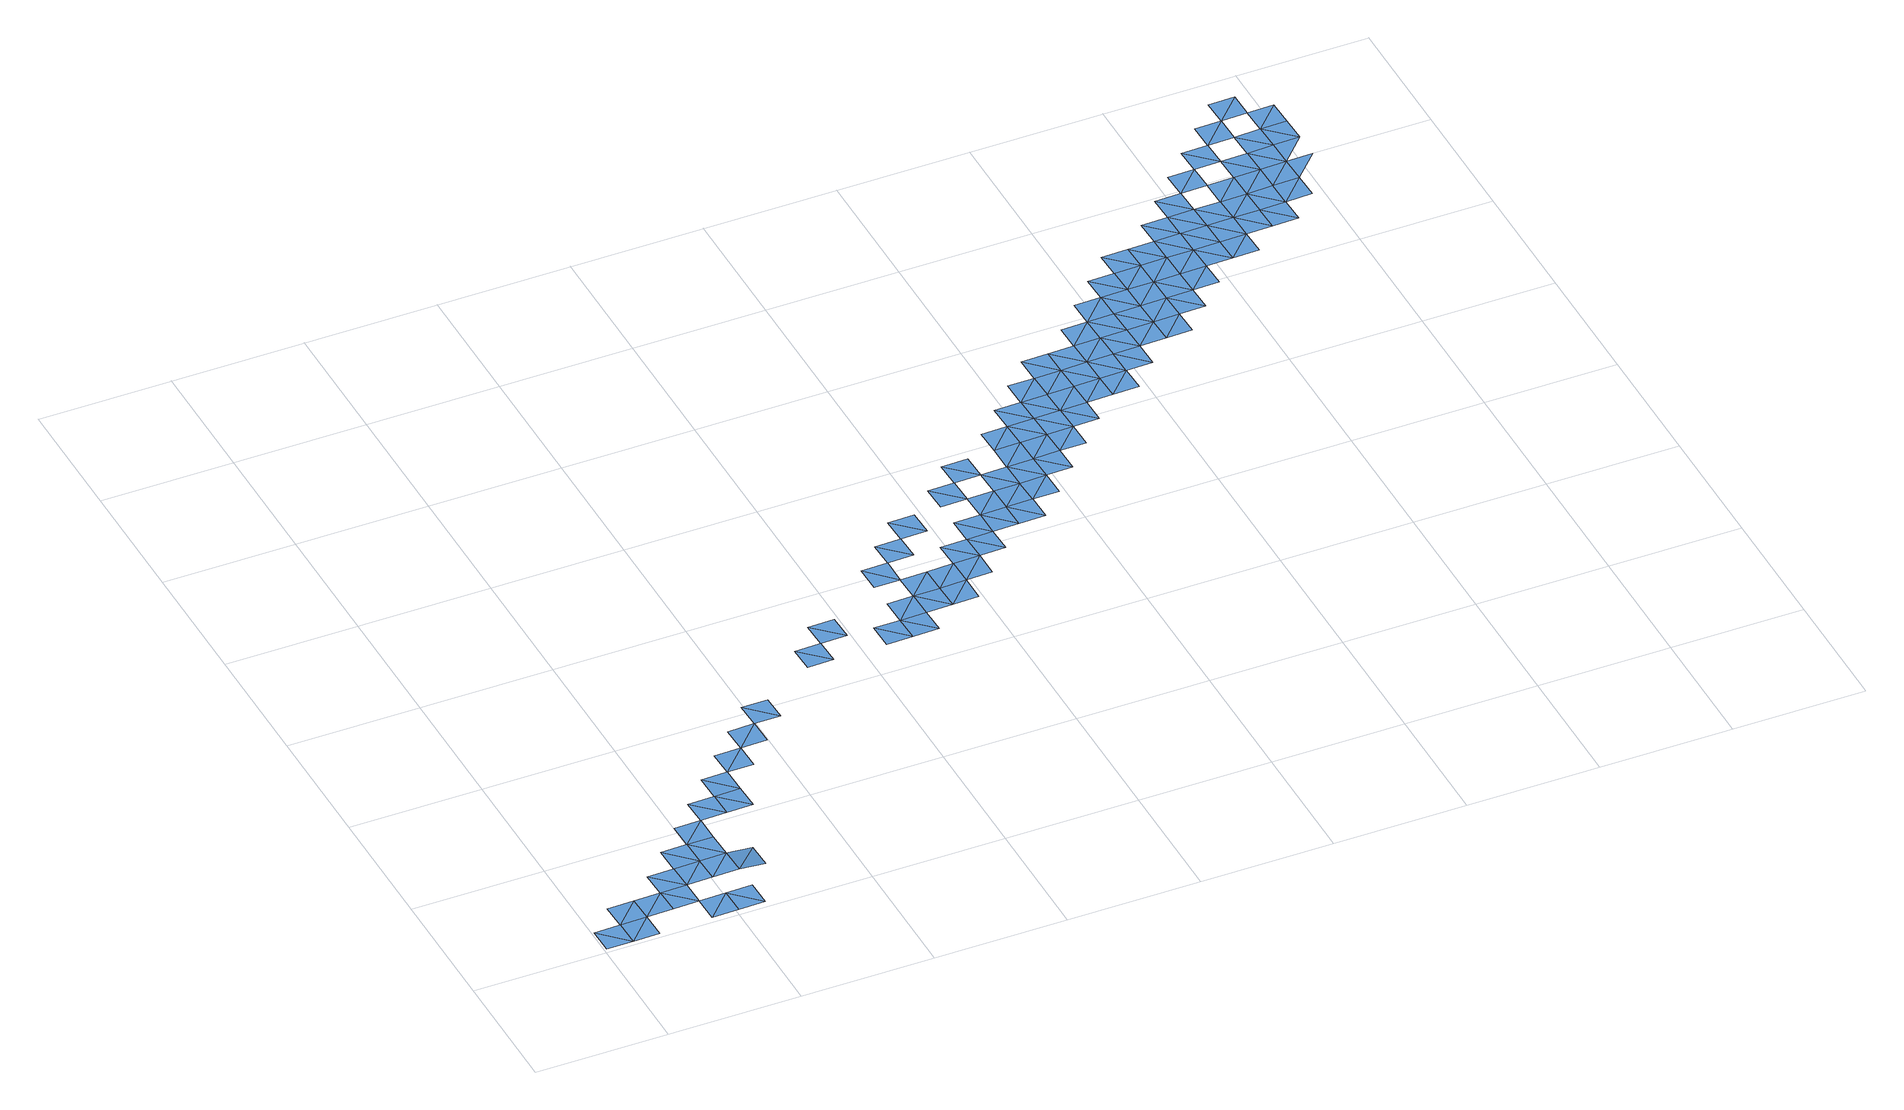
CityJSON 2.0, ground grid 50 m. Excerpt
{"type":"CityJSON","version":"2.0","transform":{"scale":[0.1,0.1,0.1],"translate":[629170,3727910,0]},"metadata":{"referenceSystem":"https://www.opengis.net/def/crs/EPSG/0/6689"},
"CityObjects":{
"waterbody1":{"type":"WaterBody","attributes":{"name":"福岡県津波浸水想定図","class":"1140","function":"2","WaterBodyTsunamiRiskAttribute.description":"1","WaterBodyTsunamiRiskAttribute.rank":"4"},"geometry":[{"type":"MultiSurface","lod":"1","boundaries":[[[0,1,2]],[[1,0,3]],[[3,4,5]],[[3,6,4]],[[7,8,9]],[[8,7,10]],[[10,11,12]],[[10,13,11]],[[11,14,15]],[[11,16,14]],[[14,17,18]],[[17,19,18]],[[20,21,22]],[[21,23,22]],[[24,25,26]],[[24,26,27]],[[28,29,30]],[[30,29,31]],[[32,31,33]],[[33,31,34]],[[33,35,36]],[[36,35,37]],[[38,39,40]],[[39,41,42]],[[39,38,43]],[[41,39,43]],[[38,44,43]],[[43,44,45]],[[46,41,47]],[[46,47,48]],[[48,49,50]],[[50,49,51]],[[52,53,49]],[[52,54,53]],[[55,53,56]],[[55,56,57]],[[56,58,57]],[[57,59,60]],[[58,59,57]],[[59,61,60]],[[62,63,64]],[[64,63,65]],[[66,67,64]],[[66,68,67]],[[69,70,68]],[[70,69,71]],[[72,73,74]],[[72,75,73]],[[71,76,75]],[[76,71,77]]]}]},
"waterbody2":{"type":"WaterBody","attributes":{"name":"福岡県津波浸水想定図","class":"1140","function":"2","WaterBodyTsunamiRiskAttribute.description":"1","WaterBodyTsunamiRiskAttribute.rank":"3"},"geometry":[{"type":"MultiSurface","lod":"1","boundaries":[[[3,0,6]],[[0,78,6]],[[4,6,79]],[[6,80,79]],[[81,79,82]],[[81,82,83]],[[84,85,86]],[[86,85,87]],[[88,89,83]],[[88,90,89]],[[91,90,92]],[[92,90,93]],[[94,95,92]],[[95,94,9]],[[96,97,98]],[[20,96,98]],[[99,100,101]],[[102,99,101]],[[99,103,104]],[[99,105,103]],[[106,107,108]],[[106,108,109]],[[109,110,111]],[[112,113,114]],[[111,110,115]],[[116,113,112]],[[117,118,116]],[[119,118,117]],[[120,119,121]],[[119,122,121]],[[123,26,121]],[[26,123,124]],[[125,124,123]],[[124,126,127]],[[128,126,124]],[[128,124,125]],[[126,129,28]],[[28,129,29]],[[130,29,129]],[[130,131,29]],[[132,34,131]],[[35,33,34]],[[131,133,132]],[[35,34,132]],[[133,134,132]],[[134,35,132]],[[133,135,134]],[[37,35,136]],[[35,134,136]],[[37,136,137]],[[136,40,137]],[[39,138,137]],[[40,136,139]],[[137,40,39]],[[140,40,139]],[[140,38,40]],[[43,45,41]],[[41,45,47]],[[45,44,141]],[[45,52,47]],[[141,44,142]],[[52,45,141]],[[52,141,143]],[[143,54,52]],[[49,53,51]],[[51,53,55]],[[56,53,54]],[[56,54,144]],[[57,145,55]],[[144,146,56]],[[60,145,57]],[[56,146,58]],[[147,59,58]],[[59,148,61]],[[147,148,59]],[[61,148,63]],[[63,148,65]],[[65,148,149]],[[150,67,151]],[[151,67,152]],[[64,65,66]],[[65,153,66]],[[153,154,66]],[[66,154,68]],[[154,153,155]],[[68,154,69]],[[154,156,69]],[[156,71,69]],[[77,71,156]]]}]},
"waterbody3":{"type":"WaterBody","attributes":{"name":"福岡県津波浸水想定図","class":"1140","function":"2","WaterBodyTsunamiRiskAttribute.description":"1","WaterBodyTsunamiRiskAttribute.rank":"1"},"geometry":[{"type":"MultiSurface","lod":"1","boundaries":[[[80,84,79]],[[82,79,84]],[[88,157,158]],[[158,157,159]],[[158,159,160]],[[159,161,160]],[[9,94,162]],[[9,162,7]],[[163,101,164]],[[163,102,101]],[[165,116,112]],[[117,116,165]],[[166,167,122]],[[167,168,122]],[[125,123,168]],[[125,168,169]],[[170,139,171]],[[170,140,139]],[[172,149,173]],[[174,149,172]],[[174,155,153]],[[174,175,155]]]}]},
"waterbody4":{"type":"WaterBody","attributes":{"name":"福岡県津波浸水想定図","class":"1140","function":"2","WaterBodyTsunamiRiskAttribute.description":"1","WaterBodyTsunamiRiskAttribute.rank":"2"},"geometry":[{"type":"MultiSurface","lod":"1","boundaries":[[[83,82,88]],[[88,82,157]],[[86,87,176]],[[86,176,177]],[[158,90,88]],[[90,158,93]],[[164,178,179]],[[178,164,101]],[[180,181,104]],[[102,182,99]],[[180,104,107]],[[182,105,99]],[[183,105,182]],[[183,182,184]],[[103,105,114]],[[114,105,183]],[[112,114,183]],[[112,183,185]],[[186,187,120]],[[166,119,117]],[[25,186,120]],[[119,166,122]],[[121,122,123]],[[123,122,168]],[[28,188,127]],[[125,189,128]],[[127,126,28]],[[129,126,128]],[[189,190,128]],[[129,128,190]],[[130,129,190]],[[130,190,191]],[[29,131,31]],[[31,131,34]],[[192,131,130]],[[131,192,133]],[[135,171,134]],[[171,136,134]],[[171,135,193]],[[139,136,171]],[[44,38,140]],[[194,44,140]],[[142,44,194]],[[195,142,194]],[[49,48,47]],[[196,141,142]],[[47,52,49]],[[141,196,143]],[[144,54,143]],[[143,197,144]],[[60,61,198]],[[61,199,198]],[[58,146,147]],[[147,146,200]],[[150,201,199]],[[173,148,147]],[[62,150,199]],[[173,149,148]],[[174,65,149]],[[65,174,153]],[[202,152,72]],[[72,152,70]],[[203,154,155]]]}]}
},
"vertices":[
[105,6,20],[3,104,20],[5,4,20],[103,106,20],[201,208,20],[101,206,20],[203,108,20],[793,620,20],[692,718,20],[694,618,20],[792,720,20],[890,822,20],[790,820,20],[892,722,20],[988,924,21],[888,922,20],[990,824,20],[1088,925,21],[986,1023,21],[1086,1025,21],[1382,1231,21],[1482,1233,21],[1380,1331,21],[1480,1333,21],[2168,1946,21],[2170,1846,21],[2270,1848,22],[2268,1948,21],[2466,2052,22],[2566,2054,22],[2464,2152,22],[2564,2154,22],[2562,2254,22],[2662,2256,22],[2664,2156,22],[2762,2258,22],[2660,2356,22],[2760,2358,22],[3060,2364,23],[2958,2462,22],[2960,2362,22],[3056,2564,23],[2956,2562,23],[3058,2464,23],[3160,2366,23],[3158,2466,23],[3054,2664,23],[3156,2566,23],[3154,2666,23],[3254,2668,23],[3152,2766,23],[3252,2768,23],[3256,2568,23],[3354,2670,23],[3356,2570,23],[3352,2769,23],[3454,2671,23],[3452,2771,23],[3554,2673,23],[3552,2773,23],[3450,2871,23],[3550,2873,23],[3648,2975,22],[3650,2875,22],[3748,2977,23],[3750,2877,22],[3848,2979,23],[3746,3077,22],[3846,3079,23],[3946,3081,24],[3844,3179,22],[3944,3181,24],[3842,3279,22],[3940,3381,22],[3840,3379,22],[3942,3281,22],[4042,3283,24],[4044,3183,24],
[205,8,20],[301,210,20],[303,110,20],[299,310,20],[401,212,20],[399,312,20],[403,112,21],[405,12,20],[503,114,21],[505,14,20],[499,314,20],[397,412,20],[497,414,20],[495,514,20],[596,516,20],[597,416,20],[695,518,20],[594,616,20],[1282,1229,21],[1284,1129,21],[1384,1131,21],[1780,1339,18],[1680,1337,18],[1682,1237,18],[1782,1239,18],[1878,1441,18],[1778,1439,18],[1880,1341,18],[1774,1639,21],[1776,1539,21],[1876,1541,21],[1874,1641,21],[1974,1643,21],[1872,1741,21],[2078,1445,20],[1976,1543,21],[1978,1443,21],[1972,1743,21],[2076,1545,21],[2176,1547,21],[2074,1645,21],[2174,1647,21],[2172,1746,22],[2272,1748,21],[2274,1649,21],[2372,1750,21],[2370,1850,22],[2472,1752,22],[2468,1952,22],[2368,1950,22],[2470,1852,22],[2568,1954,23],[2668,1956,23],[2666,2056,23],[2764,2158,23],[2766,2058,23],[2864,2160,23],[2866,2060,23],[2862,2260,23],[2860,2360,22],[2858,2460,22],[2962,2262,23],[3062,2264,23],[3258,2468,23],[3260,2368,23],[3358,2470,23],[3456,2571,23],[3350,2869,23],[3556,2573,23],[3654,2675,23],[3652,2775,23],[3752,2777,23],[3646,3075,22],[3644,3175,22],[3744,3177,22],[3850,2879,23],[3948,2981,24],[3950,2881,23],[4046,3083,24],
[501,214,20],[599,316,20],[601,216,20],[699,318,9],[701,218,9],[795,520,20],[1783,1139,18],[1684,1137,19],[2178,1447,21],[2276,1549,21],[2376,1550,22],[2374,1650,22],[2474,1652,22],[3064,2164,23],[2964,2162,23],[3854,2679,23],[3754,2677,23],[3852,2779,23],[3952,2781,24],
[605,16,21],[603,116,21],[1582,1235,19],[1584,1135,19],[1676,1537,21],[1678,1437,21],[1881,1241,18],[1980,1343,20],[1981,1243,18],[2079,1345,20],[2070,1845,21],[2072,1745,21],[2366,2050,22],[2572,1754,22],[2570,1854,23],[2670,1856,23],[2768,1958,23],[2966,2062,24],[3162,2266,24],[3262,2268,24],[3360,2370,23],[3458,2471,23],[3448,2971,23],[3548,2973,22],[3656,2575,23],[3546,3073,22],[3742,3277,22],[4048,2983,24]
]}
